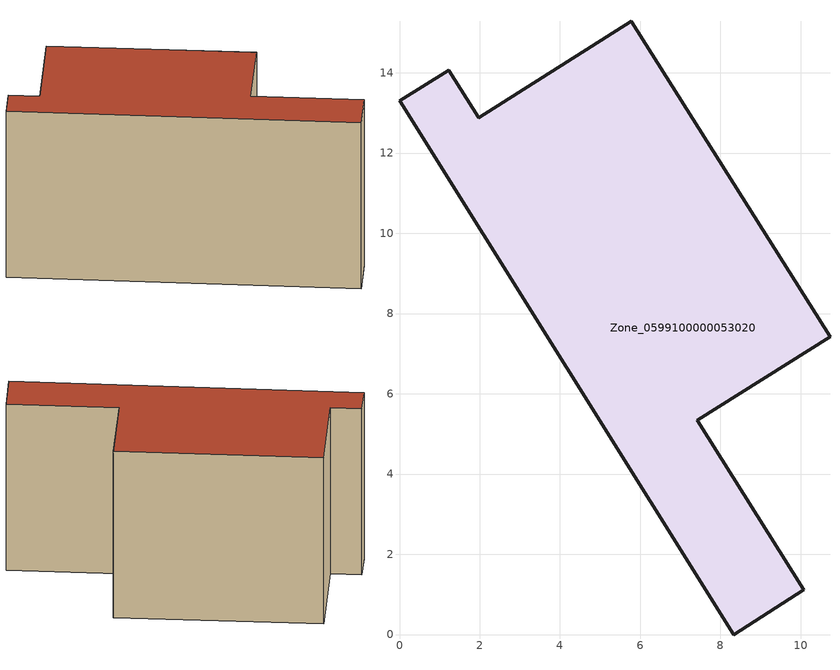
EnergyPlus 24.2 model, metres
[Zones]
Zone_0599100000053020
 floor ground (C_G): 1.97,12.88 5.77,15.28 10.73,7.42 7.42,5.34 10.08,1.11 8.33,0 0,13.3 1.23,14.07 z0
 wall outside (C_F): 8.33,0 10.08,1.11 7.42,5.34 10.73,7.42 5.77,15.28 1.97,12.88 1.23,14.07 0,13.3 8.33,0 z0:8.42
 roof outside (C_R): 5.77,15.28 1.97,12.88 1.23,14.07 0,13.3 8.33,0 10.08,1.11 7.42,5.34 10.73,7.42 z8.42
[BUILDING]
Pand.0599100000053020: North Axis=0; Terrain=City; Loads Convergence Tolerance Value=0.04; Temperature Convergence Tolerance Value=0.4; Solar Distribution=FullExterior; Maximum Number of Warmup Days=25; Minimum Number of Warmup Days=1
[Site:Location]
Rotterdam.The.Hague.AP_ZH_NLD Design_Conditions: Latitude=51.96; Longitude=4.45; Time Zone=1; Elevation=-4.5
[SITE:GROUNDTEMPERATURE:BUILDINGSURFACE]
18, 18, 18, 18, 18, 18, 18, 18, 18, 18, 18, 18
[MATERIAL] Thermal Absorptance=0.9; Solar Absorptance=0.7; Visible Absorptance=0.7
Name | Roughness | Thickness | Conductivity | Density | Specific Heat
G.TC.1975-1991 | MediumSmooth | 0.15 | 0.288461 | 540 | 1210
F.TC.1975-1991 | Rough | 0.3 | 0.230769 | 1920 | 840
R.TC.1975-1991 | MediumRough | 0.2 | 0.153846 | 1500 | 1000
[CONSTRUCTION]
C_G: G.TC.1975-1991
C_F: F.TC.1975-1991
C_R: R.TC.1975-1991
[ZONE]
Zone_0599100000053020: Type=1; Multiplier=1; Ceiling Height=Autocalculate; Volume=Autocalculate; Floor Area=autocalculate; Part of Total Floor Area=Yes
[ZONEINFILTRATION:DESIGNFLOWRATE]
Infil_Zone_0599100000053020: Zone or ZoneList or Space or SpaceList=Zone_0599100000053020; Schedule=AlwaysOn; Design Flow Rate Calculation Method=Flow/Area; Flow Rate per Floor Area=0.003; Constant Term Coefficient=1; Temperature Term Coefficient=0; Velocity Term Coefficient=0; Velocity Squared Term Coefficient=0
[HVACTEMPLATE:ZONE:IDEALLOADSAIRSYSTEM]
Zone_0599100000053020: Maximum Heating Supply Air Temperature=50; Minimum Cooling Supply Air Temperature=13; Maximum Heating Supply Air Humidity Ratio=0.0156; Minimum Cooling Supply Air Humidity Ratio=0.0077; Heating Limit=NoLimit; Cooling Limit=NoLimit; Dehumidification Control Type=ConstantSensibleHeatRatio; Cooling Sensible Heat Ratio=0.7; Dehumidification Setpoint=60; Humidification Control Type=None; Humidification Setpoint=30; Outdoor Air Method=None; Outdoor Air Flow Rate per Person=0.00944; Outdoor Air Flow Rate per Zone Floor Area=0; Outdoor Air Flow Rate per Zone=0; Demand Controlled Ventilation Type=None; Outdoor Air Economizer Type=NoEconomizer; Heat Recovery Type=None; Sensible Heat Recovery Effectiveness=0.7; Latent Heat Recovery Effectiveness=0.65
[ZONECONTROL:THERMOSTAT]
ThermostatControl_Zone_0599100000053020: Zone or ZoneList=Zone_0599100000053020; Control Type Schedule=DualSetpointControlType; Control 1=Thermostat_Zone_0599100000053020; Temperature Difference Between Cutout And Setpoint=0
[THERMOSTATSETPOINT:DUALSETPOINT]
Thermostat_Zone_0599100000053020: Heating Setpoint Temperature Schedule=HeatingSetpoint_Zone_0599100000053020; Cooling Setpoint Temperature Schedule=CoolingSetpoint_Zone_0599100000053020
[SCHEDULE:COMPACT]
HeatingSetpoint_Zone_0599100000053020: Through: 12/31, For: AllDays, Until: 24:00, 21
CoolingSetpoint_Zone_0599100000053020: Through: 12/31, For: AllDays, Until: 24:00, 24
DualSetpointControlType: Through: 12/31, For: AllDays, Until: 24:00, 4
AlwaysOn: Through: 12/31, For: AllDays, Until: 24:00, 1
